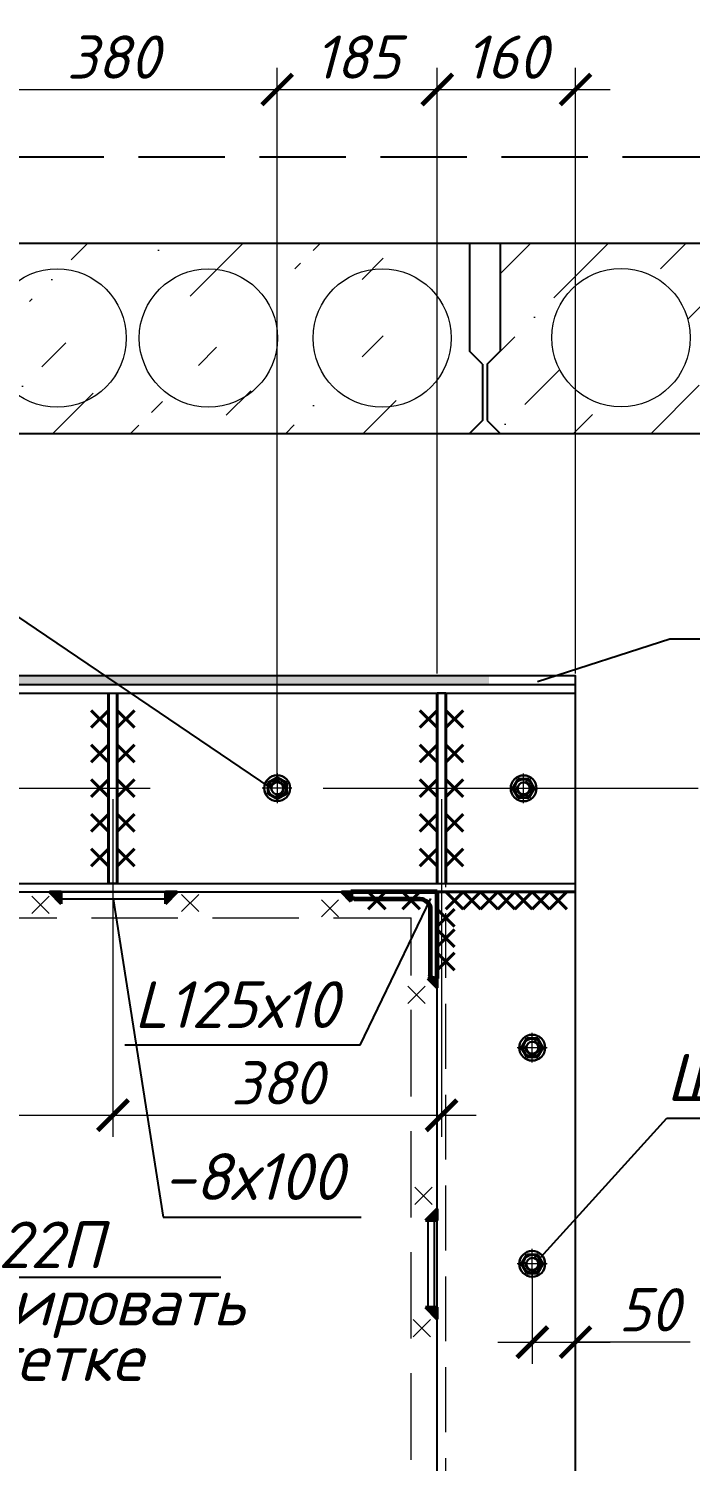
# Model space of a CAD drawing. Header units: millimetres. Extents: x 749182 to 2267578, y 70462 to 311449.
# Drawn here: x 2072821 to 2073586, y 106040 to 107696 of the extents above; entities that cross this region are included whole.
import ezdxf
from ezdxf.enums import TextEntityAlignment as Align

# ---------------------------------------------------------------- set-up
doc = ezdxf.new("R2010")
doc.units = ezdxf.units.MM
for name, pattern in [('015-60-22-12-0682-ПЗУ-20_П_изм1$0$K5LT_AXLED_REINFORCED', [13, 8, -2, 1, -2]), ('ГОСТ 2.303 4', [7, 5, -2, 0]), ('осеваяX2', [4, 2.5, -0.5, 0.5, -0.5])]:
    doc.linetypes.add(name, pattern=pattern)
doc.layers.get('Defpoints').update_dxf_attribs({"color": 255})
for name, color, linetype, lineweight in [('1Стены', 252, 'Continuous', 25), ('монолит', 176, 'Continuous', 50), ('Оси', 165, 'осеваяX2', 13), ('Размер', 7, 'Continuous', 13), ('Размеры КР', 164, 'Continuous', 9), ('сварка', 156, 'Continuous', 9), ('Стены', 184, 'Continuous', 40), ('штрих', 8, 'Continuous', 5)]:
    doc.layers.add(name, color=color, linetype=linetype, lineweight=lineweight)
for name, color, linetype in [('VPORTS', 7, 'Continuous'), ('металл', 124, 'Continuous'), ('Текст', 7, 'Continuous'), ('Штриховка', 252, 'Continuous')]:
    doc.layers.add(name, color=color, linetype=linetype)
doc.styles.add('GOST 2.304_new', font='isocpeur.ttf', dxfattribs={"width": 0.9, "oblique": 15})
doc.styles.add('М2', font='isocpeui.ttf')
doc.dimstyles.new('SPDS', dxfattribs={"dimscale": 25, "dimtxt": 2.5, "dimasz": 1.77, "dimexe": 1.25, "dimexo": 0.625, "dimtad": 1, "dimdec": 0, "dimrnd": 0.001, "dimtxsty": 'GOST 2.304_new', "dimblk": 'ARCHTICK', "dimcen": 2.5, "dimdle": 2, "dimclrt": 256, "dimazin": 2, "dimtfac": 0.75, "dimtdec": 0, "dimtmove": 1, "dimatfit": 3, "dimfxl": 0, "dimtolj": 1, "dimlwd": 9, "dimlwe": 9, "dimarcsym": 0})
doc.dimstyles.new('SPDS 1_20', dxfattribs={"dimscale": 20, "dimtxt": 2.5, "dimasz": 1.77, "dimexe": 1.25, "dimexo": 0.625, "dimtad": 1, "dimdec": 0, "dimrnd": 0.001, "dimtxsty": 'М2', "dimblk": 'ARCHTICK', "dimcen": 2.5, "dimdle": 2, "dimclrt": 256, "dimadec": 0, "dimazin": 2, "dimtfac": 0.75, "dimtdec": 0, "dimtmove": 1, "dimatfit": 3, "dimfxl": 0, "dimtolj": 1, "dimlwd": 9, "dimlwe": 9, "dimarcsym": 0})

# ---------------------------------------------------------------- blocks, each defined once
blk = doc.blocks.new('м16')
at = {"layer": 'металл', "lineweight": 30, "ltscale": 20}
for p, q in [((-11, 6.4), (0, 12.7)), ((-11, -6.4), (-11, 6.4)), ((0, 12.7), (11, 6.4)), ((11, 6.4), (11, -6.4)), ((0, -12.7), (-11, -6.4)), ((11, -6.4), (0, -12.7))]:
    blk.add_line(p, q, dxfattribs=at)
blk.add_circle((0, 0), 15, dxfattribs=at)
for radius, start, end in [(10.4, 0, 180), (10.4, 180, 0), (6.92, 0, 180), (6.92, 180, 0)]:
    blk.add_arc((0, 0), radius, start, end, dxfattribs=at)
at = {"layer": 'металл', "linetype": 'Continuous', "lineweight": 25, "ltscale": 20}
blk.add_arc((0, 0), 8, 255, 165, dxfattribs=at)
at = {"layer": 'Оси', "ltscale": 20}
for p, q in [((0, 17.3), (0, -17.3)), ((17, 0), (-17.3, 0))]:
    blk.add_line(p, q, dxfattribs=at)
blk = doc.blocks.new('свар')
at = {"layer": 'сварка', "color": 0, "linetype": 'Continuous', "ltscale": 10}
for p, q in [((10, 10), (-10, -10)), ((-10, 10), (10, -10))]:
    blk.add_line(p, q, dxfattribs=at)
blk = doc.blocks.new('_ArchTick')
at = {"color": 0, "linetype": 'ByBlock', "const_width": 0.15}
blk.add_lwpolyline([(-0.5, -0.5), (0.5, 0.5)], dxfattribs=at)
blk = doc.blocks.new('*D1946')
at = {"layer": 'Defpoints', "color": 0, "lineweight": 20, "ltscale": 20, "transparency": 16777216}
for p in [(2073403.4, 106268.3), (2073453.4, 106268.3), (2073453.4, 106177.8)]:
    blk.add_point(p, dxfattribs=at)
at = {"layer": 'Размер', "color": 0, "lineweight": 9, "ltscale": 20, "transparency": 16777216}
for p, q in [((2073403.4, 106255.8), (2073403.4, 106152.8)), ((2073453.4, 106255.8), (2073453.4, 106152.8)), ((2073363.4, 106177.8), (2073493.4, 106177.8)), ((2073586.2, 106177.8), (2073453.4, 106177.8))]:
    blk.add_line(p, q, dxfattribs=at)
at = {"layer": 'Размер', "color": 0, "lineweight": 9, "ltscale": 20, "transparency": 16777216, "xscale": 35.4, "yscale": 35.4, "zscale": 35.4, "rotation": 180}
blk.add_blockref('_ArchTick', (2073403.4, 106177.8), dxfattribs=at)
at = {"layer": 'Размер', "color": 0, "lineweight": 9, "ltscale": 20, "transparency": 16777216, "xscale": 35.4, "yscale": 35.4, "zscale": 35.4}
blk.add_blockref('_ArchTick', (2073453.4, 106177.8), dxfattribs=at)
at = {"layer": 'Размер', "ltscale": 20, "transparency": 16777216, "insert": (2073538.7, 106215.3), "char_height": 50, "attachment_point": 5, "style": 'М2'}
blk.add_mtext('\\A1;50', dxfattribs=at)
blk = doc.blocks.new('*D1941')
at = {"layer": 'Defpoints', "color": 0, "lineweight": 20, "transparency": 16777216}
for p in [(2073453.4, 107626.1), (2073293.4, 106938.3), (2073453.4, 106938.3)]:
    blk.add_point(p, dxfattribs=at)
at = {"layer": 'Размеры КР', "color": 0, "lineweight": 9, "transparency": 16777216}
for p, q in [((2073293.4, 106950.8), (2073293.4, 107651.1)), ((2073453.4, 106950.8), (2073453.4, 107651.1)), ((2073253.4, 107626.1), (2073493.4, 107626.1))]:
    blk.add_line(p, q, dxfattribs=at)
at = {"layer": 'Размеры КР', "color": 0, "lineweight": 9, "transparency": 16777216, "xscale": 35.4, "yscale": 35.4, "zscale": 35.4, "rotation": 180}
blk.add_blockref('_ArchTick', (2073293.4, 107626.1), dxfattribs=at)
at = {"layer": 'Размеры КР', "color": 0, "lineweight": 9, "transparency": 16777216, "xscale": 35.4, "yscale": 35.4, "zscale": 35.4}
blk.add_blockref('_ArchTick', (2073453.4, 107626.1), dxfattribs=at)
at = {"layer": 'Размеры КР', "lineweight": 20, "transparency": 16777216, "insert": (2073373.4, 107663.6), "char_height": 50, "attachment_point": 5, "style": 'М2'}
blk.add_mtext('\\A1;160', dxfattribs=at)
blk = doc.blocks.new('*D1960')
at = {"layer": 'Defpoints', "color": 0, "lineweight": 20, "transparency": 16777216}
for p in [(2073293.4, 107626.1), (2073293.4, 107307.6), (2073108.2, 106818.3)]:
    blk.add_point(p, dxfattribs=at)
at = {"layer": 'Размеры КР', "color": 0, "lineweight": 9, "transparency": 16777216}
for p, q in [((2073108.2, 106830.8), (2073108.2, 107651.1)), ((2073293.4, 107320.1), (2073293.4, 107651.1)), ((2073068.2, 107626.1), (2073333.4, 107626.1))]:
    blk.add_line(p, q, dxfattribs=at)
at = {"layer": 'Размеры КР', "color": 0, "lineweight": 9, "transparency": 16777216, "xscale": 35.4, "yscale": 35.4, "zscale": 35.4, "rotation": 180}
blk.add_blockref('_ArchTick', (2073108.2, 107626.1), dxfattribs=at)
at = {"layer": 'Размеры КР', "color": 0, "lineweight": 9, "transparency": 16777216, "xscale": 35.4, "yscale": 35.4, "zscale": 35.4}
blk.add_blockref('_ArchTick', (2073293.4, 107626.1), dxfattribs=at)
at = {"layer": 'Размеры КР', "lineweight": 20, "transparency": 16777216, "insert": (2073200.8, 107663.6), "char_height": 50, "attachment_point": 5, "style": 'М2'}
blk.add_mtext('\\A1;185', dxfattribs=at)
blk = doc.blocks.new('*D1963')
at = {"layer": 'Defpoints', "color": 0, "lineweight": 20, "transparency": 16777216}
for p in [(2072918.1, 106818.3), (2073298.4, 106818.3), (2073298.4, 106440.1)]:
    blk.add_point(p, dxfattribs=at)
at = {"layer": 'Размеры КР', "color": 0, "lineweight": 9, "transparency": 16777216}
for p, q in [((2072918.1, 106805.8), (2072918.1, 106415.1)), ((2073298.4, 106805.8), (2073298.4, 106415.1)), ((2072878.1, 106440.1), (2073338.4, 106440.1))]:
    blk.add_line(p, q, dxfattribs=at)
at = {"layer": 'Размеры КР', "color": 0, "lineweight": 9, "transparency": 16777216, "xscale": 35.4, "yscale": 35.4, "zscale": 35.4, "rotation": 180}
blk.add_blockref('_ArchTick', (2072918.1, 106440.1), dxfattribs=at)
at = {"layer": 'Размеры КР', "color": 0, "lineweight": 9, "transparency": 16777216, "xscale": 35.4, "yscale": 35.4, "zscale": 35.4}
blk.add_blockref('_ArchTick', (2073298.4, 106440.1), dxfattribs=at)
at = {"layer": 'Размеры КР', "lineweight": 20, "transparency": 16777216, "insert": (2073108.2, 106477.6), "char_height": 50, "attachment_point": 5, "style": 'М2'}
blk.add_mtext('\\A1;380', dxfattribs=at)
blk = doc.blocks.new('*D1964')
at = {"layer": 'Defpoints', "color": 0, "lineweight": 20, "transparency": 16777216}
for p in [(2072538.4, 106818.3), (2072918.1, 106818.3), (2072918.1, 106440.4)]:
    blk.add_point(p, dxfattribs=at)
at = {"layer": 'Размеры КР', "color": 0, "lineweight": 9, "transparency": 16777216}
for p, q in [((2072538.4, 106805.8), (2072538.4, 106415.4)), ((2072918.1, 106805.8), (2072918.1, 106415.4)), ((2072498.4, 106440.4), (2072958.1, 106440.4))]:
    blk.add_line(p, q, dxfattribs=at)
at = {"layer": 'Размеры КР', "color": 0, "lineweight": 9, "transparency": 16777216, "xscale": 35.4, "yscale": 35.4, "zscale": 35.4, "rotation": 180}
blk.add_blockref('_ArchTick', (2072538.4, 106440.4), dxfattribs=at)
at = {"layer": 'Размеры КР', "color": 0, "lineweight": 9, "transparency": 16777216, "xscale": 35.4, "yscale": 35.4, "zscale": 35.4}
blk.add_blockref('_ArchTick', (2072918.1, 106440.4), dxfattribs=at)
at = {"layer": 'Размеры КР', "lineweight": 20, "transparency": 16777216, "insert": (2072728.2, 106477.9), "char_height": 50, "attachment_point": 5, "style": 'М2'}
blk.add_mtext('\\A1;380', dxfattribs=at)
blk = doc.blocks.new('*D1967')
at = {"layer": 'Defpoints', "color": 0, "lineweight": 20, "transparency": 16777216}
for p in [(2073108.2, 107626.1), (2073108.2, 106835.6), (2072728.4, 106818.3)]:
    blk.add_point(p, dxfattribs=at)
at = {"layer": 'Размеры КР', "color": 0, "lineweight": 9, "transparency": 16777216}
for p, q in [((2072728.4, 106830.8), (2072728.4, 107651.1)), ((2073108.2, 106848.1), (2073108.2, 107651.1)), ((2072688.4, 107626.1), (2073148.2, 107626.1))]:
    blk.add_line(p, q, dxfattribs=at)
at = {"layer": 'Размеры КР', "color": 0, "lineweight": 9, "transparency": 16777216, "xscale": 35.4, "yscale": 35.4, "zscale": 35.4, "rotation": 180}
blk.add_blockref('_ArchTick', (2072728.4, 107626.1), dxfattribs=at)
at = {"layer": 'Размеры КР', "color": 0, "lineweight": 9, "transparency": 16777216, "xscale": 35.4, "yscale": 35.4, "zscale": 35.4}
blk.add_blockref('_ArchTick', (2073108.2, 107626.1), dxfattribs=at)
at = {"layer": 'Размеры КР', "lineweight": 20, "transparency": 16777216, "insert": (2072918.3, 107663.6), "char_height": 50, "attachment_point": 5, "style": 'М2'}
blk.add_mtext('\\A1;380', dxfattribs=at)

msp = doc.modelspace()

# ---------------------------------------------------------------- hatches: boundary and pattern name
at = {"layer": 'Стены', "linetype": 'Continuous', "ltscale": 5}
for points in [[(2072858.2555, 106698.298), (2072844.6121, 106698.298), (2072858.2555, 106684.6546)], [(2072978.9425, 106698.298), (2072992.586, 106698.298), (2072978.9425, 106684.6546)], [(2073293.3582, 106318.386), (2073293.3582, 106332.0294), (2073279.7148, 106318.386)], [(2073293.3582, 106218.1904), (2073293.3582, 106204.5469), (2073279.7148, 106218.1904)]]:
    msp.add_hatch(color=256, dxfattribs=at).paths.add_polyline_path(points, flags=0)
at = {"layer": 'Стены', "linetype": 'Continuous', "ltscale": 4}
for points in [[(2073193.3582, 106698.298), (2073182.4435, 106698.298), (2073193.3582, 106687.3833)], [(2073293.3582, 106598.298), (2073282.4435, 106598.298), (2073293.3582, 106587.3833)]]:
    msp.add_hatch(color=256, dxfattribs=at).paths.add_polyline_path(points, flags=0)
at = {"layer": 'штрих', "ltscale": 100}
h = msp.add_hatch(dxfattribs=at)
h.set_pattern_fill('ANSI36', color=256, scale=20)
h.set_pattern_definition([(45, (-40512997.915, -1316087.535), (33.67596045, 123.47852166), [158.75, -31.75, 0, -31.75])])
h.paths.add_polyline_path([(2072575.8762, 107417.7829), (2072575.8762, 107448.4386), (2072392.6803, 107448.4386), (2072392.6803, 107415.3521, -0.331054119), (2072449.6505, 107338.7386, -0.331054119), (2072392.6803, 107262.1251), (2072392.6803, 107228.4386), (2072575.8762, 107228.4386), (2072575.8762, 107259.6943, -0.460293486), (2072483.5473, 107338.7386, -0.460293486)])
h.paths.add_polyline_path([(2072060.8738, 107448.4386), (2072060.8738, 107323.4386), (2072045.8738, 107308.4386), (2072045.8738, 107243.4386), (2072060.8738, 107228.4386), (2072377.9803, 107228.4386), (2072377.9803, 107259.1734, -0.44510651), (2072289.6505, 107338.7386, -0.44510651), (2072377.9803, 107418.3037), (2072377.9803, 107448.4386)])
h.paths.add_polyline_path([(2072259.6518, 107339.2022, -1), (2072099.6518, 107339.2022, -1)], flags=16)
h.paths.add_polyline_path([(2072590.5762, 107448.4386), (2072590.5762, 107414.0343, -0.102074753), (2072618.1681, 107397.19, -0.844047219), (2072703.2296, 107400.9328, -0.195504104), (2072760.9006, 107418.3999), (2072760.9006, 107448.4386)])
h.paths.add_polyline_path([(2072703.2296, 107400.9328, 0.844047219), (2072618.1681, 107397.19, -0.207728726), (2072643.5473, 107338.7386, -0.207728726), (2072618.1681, 107280.2871, 0.844047219), (2072703.2296, 107276.5443, -0.226394881), (2072673.5473, 107338.7386, -0.226394881)])
h.paths.add_polyline_path([(2072760.9006, 107228.4386), (2072760.9006, 107259.0772, -0.195504104), (2072703.2296, 107276.5443, -0.844047219), (2072618.1681, 107280.2871, -0.102074753), (2072590.5762, 107263.4429), (2072590.5762, 107228.4386)])
h.paths.add_polyline_path([(2072833.5473, 107338.7386, -0.334587013), (2072775.6006, 107261.8383), (2072775.6006, 107228.4386), (2072948.0588, 107228.4386), (2072948.0588, 107258.8659, -0.43083795), (2072863.5473, 107338.7386, -0.43083795), (2072948.0588, 107418.6113), (2072948.0588, 107448.4386), (2072775.6006, 107448.4386), (2072775.6006, 107415.6389, -0.334587013)])
h.paths.add_polyline_path([(2072962.7588, 107448.4386), (2072962.7588, 107416.3976, -0.344840005), (2073023.5473, 107338.7386, -0.344840005), (2072962.7588, 107261.0796), (2072962.7588, 107228.4386), (2073135.2171, 107228.4386), (2073135.2171, 107258.9325, -0.434760374), (2073049.6505, 107338.7386, -0.434760374), (2073135.2171, 107418.5447), (2073135.2171, 107448.4386)])
h.paths.add_polyline_path([(2073209.6505, 107338.7386, -0.341037633), (2073149.9171, 107261.3482), (2073149.9171, 107228.4386), (2073230.8738, 107228.4386), (2073245.8738, 107243.4386), (2073245.8738, 107308.4386), (2073230.8738, 107323.4386), (2073230.8738, 107448.4386), (2073149.9171, 107448.4386), (2073149.9171, 107416.1289, -0.341037633)])
h.paths.add_polyline_path([(2072190.8844, 107275.4768), (2072271.7484, 107275.4768), (2072293.209, 107355.569), (2072212.3451, 107355.569)], flags=24)
h.paths.add_polyline_path([(2071975.3618, 107341.9521), (2072091.4868, 107341.9521), (2072112.3925, 107419.9733), (2071996.2675, 107419.9733)], flags=9)
h.paths.add_polyline_path([(2072872.6589, 107209.0306), (2072872.6589, 107279.7696), (2072796.4397, 107300.1925), (2072796.4397, 107229.4535)], flags=9)
at = {"layer": 'штрих', "lineweight": 20}
h = msp.add_hatch(dxfattribs=at)
h.set_pattern_fill('ANSI36', color=256, scale=20)
h.set_pattern_definition([(45, (650.35, -98577.047), (33.6759605, 123.4785217), [158.75, -31.75, 0, -31.75])])
h.paths.add_polyline_path([(2073990.2224, 107448.4386), (2073366.1555, 107448.4386), (2073366.1555, 107323.4386), (2073351.1555, 107308.4386), (2073351.1555, 107243.4386), (2073366.1555, 107228.4386), (2074055.2928, 107228.4386), (2074055.2551, 107258.7392, -1.002795937), (2074055.056, 107418.7385), (2074055.019, 107448.4386), (2073990.2224, 107448.4386), (2073934.2684, 107378.6445, -0.131307255), (2073944.9322, 107338.7386, -1), (2073784.9322, 107338.7386, -0.767866325), (2073934.2684, 107378.6445)])
h.paths.add_polyline_path([(2073754.9322, 107338.7386, -1), (2073594.9322, 107338.7386, -1)], flags=16)
h.paths.add_polyline_path([(2073586.0488, 107339.2022, -1), (2073426.0488, 107339.2022, -1)], flags=16)
at = {"layer": 'Штриховка', "ltscale": 20}
h = msp.add_hatch(dxfattribs=at)
h.set_pattern_fill('AR-SAND', color=256, scale=0.3)
h.set_pattern_definition([(37.5, (-40076615.999, -1087063.142), (-0.4800093888, 14.68239712), [0, -11.5824, 0, -12.954, 0, -12.3825]), (7.5, (-40076616, -1087063.142), (13.485698494, 21.504753017), [0, -6.2484, 0, -10.4394, 0, -4.0005]), (327.5, (-40076625.372, -1087063.142), (23.7297711072, 0.0431155404), [0, -3.81, 0, -13.716, 0, -17.907]), (317.5, (-40076625.372, -1087063.142), (22.906693574, 6.687879698), [0, -1.905, 0, -8.9916, 0, -10.287])])
h.paths.add_polyline_path([(2073353.3582, 106948.7217), (2072003.3484, 106948.7217), (2072003.3484, 106938.7217), (2072003.3484, 106938.298), (2073353.3582, 106938.7217)])

# ---------------------------------------------------------------- linework, layer by layer
at = {"layer": '1Стены', "color": 6, "linetype": 'ГОСТ 2.303 4', "ltscale": 20}
msp.add_line((2071547.6028, 107548.4386), (2074063.4117, 107548.4386), dxfattribs=at)
at = {"layer": '1Стены', "linetype": 'ГОСТ 2.303 4', "lineweight": 13, "ltscale": 15}
msp.add_line((2073303.3582, 104603.8668), (2073303.3582, 106733.8766), dxfattribs=at)
at = {"layer": '1Стены', "linetype": 'ГОСТ 2.303 4', "lineweight": 13, "ltscale": 20}
for p in [(2072193.3484, 106668.298), (2073263.3582, 104641.8668)]:
    msp.add_line(p, (2073263.3582, 106668.298), dxfattribs=at)
at = {"layer": 'VPORTS', "ltscale": 100}
msp.add_line((2073204.2512, 106521.0824), (2072932.0597, 106521.0824), dxfattribs=at)
msp.add_lwpolyline([(2072003.3484, 106938.298), (2073453.3582, 106938.298), (2073453.3582, 106948.306), (2072003.3484, 106948.306)], close=True, dxfattribs=at)
at = {"layer": 'металл', "color": 0, "ltscale": 20}
for p, q in [((2072003.3484, 106938.298), (2073453.3582, 106938.298)), ((2072003.3484, 106928.298), (2073453.3582, 106928.298)), ((2073453.3582, 104451.8668), (2073453.3582, 106938.298)), ((2072003.3484, 106708.298), (2073453.3582, 106708.298)), ((2072003.3484, 106698.298), (2073453.3582, 106698.298)), ((2073293.3582, 106698.298), (2073453.3582, 106698.298)), ((2073293.3582, 104613.8668), (2073293.3582, 106683.8766))]:
    msp.add_line(p, q, dxfattribs=at)
at = {"layer": 'металл', "ltscale": 20}
for points in [[(2072913.0967, 106928.298), (2072923.092, 106928.298), (2072923.092, 106708.298), (2072913.0967, 106708.298)], [(2073303.3533, 106928.298), (2073293.358, 106928.298), (2073293.358, 106708.298), (2073303.3533, 106708.298)], [(2072858.3533, 106698.298), (2072858.3533, 106690.298), (2072978.3533, 106690.298), (2072978.3533, 106698.298)], [(2073290.3492, 106318.2882), (2073282.3492, 106318.2882), (2073282.3492, 106218.2882), (2073290.3492, 106218.2882)]]:
    msp.add_lwpolyline(points, close=True, dxfattribs=at)
at = {"layer": 'монолит', "lineweight": 25, "ltscale": 100}
for p, q in [((2071551.9758, 107448.4386), (2074053.5615, 107448.4386)), ((2071551.9758, 107448.4386), (2074055.6603, 107448.4386)), ((2071551.6633, 107228.4386), (2074053.874, 107228.4386)), ((2071551.6633, 107228.4386), (2074055.2928, 107228.4386))]:
    msp.add_line(p, q, dxfattribs=at)
at = {"layer": 'Оси', "linetype": '015-60-22-12-0682-ПЗУ-20_П_изм1$0$K5LT_AXLED_REINFORCED', "ltscale": 100}
msp.add_line((2071861.2867, 106818.298), (2073595.4199, 106818.298), dxfattribs=at)
at = {"layer": 'Размеры КР', "lineweight": 20}
msp.add_line((2072538.3519, 106818.2979), (2072918.0738, 106818.296), dxfattribs=at)
at = {"layer": 'Стены', "color": 0, "linetype": 'Continuous', "ltscale": 10}
for p, q in [((2072913.1014, 106928.298), (2072913.1014, 106708.298)), ((2072923.0967, 106928.298), (2072923.0967, 106708.298)), ((2073293.3533, 106928.298), (2073293.3533, 106708.298)), ((2073303.3486, 106928.298), (2073303.3486, 106708.298)), ((2072913.1014, 106908.298), (2072893.1014, 106888.298)), ((2072913.1014, 106888.298), (2072893.1014, 106908.298)), ((2072923.0967, 106908.298), (2072943.0967, 106888.298)), ((2072923.0967, 106888.298), (2072943.0967, 106908.298)), ((2073293.3533, 106908.298), (2073273.3533, 106888.298)), ((2073293.3533, 106888.298), (2073273.3533, 106908.298)), ((2073303.3486, 106908.298), (2073323.3486, 106888.298)), ((2073303.3486, 106888.298), (2073323.3486, 106908.298)), ((2072913.1014, 106868.298), (2072893.1014, 106848.298)), ((2072913.1014, 106848.298), (2072893.1014, 106868.298)), ((2072923.0967, 106868.298), (2072943.0967, 106848.298)), ((2072923.0967, 106848.298), (2072943.0967, 106868.298)), ((2073293.3533, 106868.298), (2073273.3533, 106848.298)), ((2073293.3533, 106848.298), (2073273.3533, 106868.298)), ((2073303.3486, 106868.298), (2073323.3486, 106848.298)), ((2073303.3486, 106848.298), (2073323.3486, 106868.298)), ((2072913.1014, 106828.298), (2072893.1014, 106808.298)), ((2072913.1014, 106808.298), (2072893.1014, 106828.298)), ((2072923.0967, 106828.298), (2072943.0967, 106808.298)), ((2072923.0967, 106808.298), (2072943.0967, 106828.298)), ((2073293.3533, 106828.298), (2073273.3533, 106808.298)), ((2073293.3533, 106808.298), (2073273.3533, 106828.298)), ((2073303.3486, 106828.298), (2073323.3486, 106808.298)), ((2073303.3486, 106808.298), (2073323.3486, 106828.298)), ((2072913.1014, 106788.298), (2072893.1014, 106768.298)), ((2072913.1014, 106768.298), (2072893.1014, 106788.298)), ((2072923.0967, 106788.298), (2072943.0967, 106768.298)), ((2072923.0967, 106768.298), (2072943.0967, 106788.298)), ((2073293.3533, 106788.298), (2073273.3533, 106768.298)), ((2073293.3533, 106768.298), (2073273.3533, 106788.298)), ((2073303.3486, 106788.298), (2073323.3486, 106768.298)), ((2073303.3486, 106768.298), (2073323.3486, 106788.298)), ((2072913.1014, 106748.298), (2072893.1014, 106728.298)), ((2072913.1014, 106728.298), (2072893.1014, 106748.298)), ((2072923.0967, 106748.298), (2072943.0967, 106728.298)), ((2072923.0967, 106728.298), (2072943.0967, 106748.298)), ((2073293.3533, 106748.298), (2073273.3533, 106728.298)), ((2073293.3533, 106728.298), (2073273.3533, 106748.298)), ((2073303.3486, 106748.298), (2073323.3486, 106728.298)), ((2073303.3486, 106728.298), (2073323.3486, 106748.298)), ((2073293.3582, 106698.298), (2073193.3582, 106698.298)), ((2073233.3582, 106698.298), (2073213.3582, 106678.298)), ((2073213.3582, 106698.298), (2073233.3582, 106678.298)), ((2073273.3582, 106698.298), (2073253.3582, 106678.298)), ((2073253.3582, 106698.298), (2073273.3582, 106678.298)), ((2073293.3582, 106698.298), (2073293.3582, 106598.298)), ((2073293.3582, 106698.298), (2073453.3582, 106698.298)), ((2073453.3582, 106698.298), (2073293.3582, 106698.298)), ((2073303.3582, 106698.298), (2073323.3582, 106678.298)), ((2073323.3582, 106698.298), (2073303.3582, 106678.298)), ((2073323.3582, 106698.298), (2073303.3582, 106678.298)), ((2073303.3582, 106698.298), (2073323.3582, 106678.298)), ((2073323.3582, 106698.298), (2073343.3582, 106678.298)), ((2073343.3582, 106698.298), (2073323.3582, 106678.298)), ((2073343.3582, 106698.298), (2073323.3582, 106678.298)), ((2073323.3582, 106698.298), (2073343.3582, 106678.298)), ((2073343.3582, 106698.298), (2073363.3582, 106678.298)), ((2073363.3582, 106698.298), (2073343.3582, 106678.298)), ((2073363.3582, 106698.298), (2073343.3582, 106678.298)), ((2073343.3582, 106698.298), (2073363.3582, 106678.298)), ((2073363.3582, 106698.298), (2073383.3582, 106678.298)), ((2073383.3582, 106698.298), (2073363.3582, 106678.298)), ((2073383.3582, 106698.298), (2073363.3582, 106678.298)), ((2073363.3582, 106698.298), (2073383.3582, 106678.298)), ((2073383.3582, 106698.298), (2073403.3582, 106678.298)), ((2073403.3582, 106698.298), (2073383.3582, 106678.298)), ((2073403.3582, 106698.298), (2073383.3582, 106678.298)), ((2073383.3582, 106698.298), (2073403.3582, 106678.298)), ((2073423.3582, 106698.298), (2073403.3582, 106678.298)), ((2073403.3582, 106698.298), (2073423.3582, 106678.298)), ((2073403.3582, 106698.298), (2073423.3582, 106678.298)), ((2073423.3582, 106698.298), (2073403.3582, 106678.298)), ((2073423.3582, 106698.298), (2073443.3582, 106678.298)), ((2073443.3582, 106698.298), (2073423.3582, 106678.298)), ((2073443.3582, 106698.298), (2073423.3582, 106678.298)), ((2073423.3582, 106698.298), (2073443.3582, 106678.298)), ((2073293.3582, 106678.298), (2073313.3582, 106658.298)), ((2073293.3582, 106658.298), (2073313.3582, 106678.298)), ((2073293.3582, 106655.0674), (2073313.3582, 106635.0674)), ((2073293.3582, 106635.0674), (2073313.3582, 106655.0674)), ((2073293.3582, 106627.8667), (2073313.3582, 106607.8667)), ((2073293.3582, 106607.8667), (2073313.3582, 106627.8667))]:
    msp.add_line(p, q, dxfattribs=at)
at = {"layer": 'Стены', "color": 0, "linetype": 'Continuous', "ltscale": 5}
for p, q in [((2072858.2555, 106698.298), (2072844.6121, 106698.298)), ((2072844.6121, 106698.298), (2072858.2555, 106684.6546)), ((2072858.2555, 106684.6546), (2072858.2555, 106698.298)), ((2072978.9425, 106698.298), (2072992.586, 106698.298)), ((2072992.586, 106698.298), (2072978.9425, 106684.6546)), ((2072978.9425, 106684.6546), (2072978.9425, 106698.298)), ((2073293.3582, 106332.0294), (2073279.7148, 106318.386)), ((2073293.3582, 106318.386), (2073293.3582, 106332.0294)), ((2073279.7148, 106318.386), (2073293.3582, 106318.386)), ((2073293.3582, 106204.5469), (2073279.7148, 106218.1904)), ((2073279.7148, 106218.1904), (2073293.3582, 106218.1904)), ((2073293.3582, 106218.1904), (2073293.3582, 106204.5469))]:
    msp.add_line(p, q, dxfattribs=at)
at = {"layer": 'Стены', "color": 0, "linetype": 'Continuous', "ltscale": 4}
for p, q in [((2073193.3582, 106698.298), (2073182.4435, 106698.298)), ((2073182.4435, 106698.298), (2073193.3582, 106687.3833)), ((2073193.3582, 106687.3833), (2073193.3582, 106698.298)), ((2073293.3582, 106598.298), (2073282.4435, 106598.298)), ((2073282.4435, 106598.298), (2073293.3582, 106587.3833)), ((2073293.3582, 106587.3833), (2073293.3582, 106598.298))]:
    msp.add_line(p, q, dxfattribs=at)
at = {"layer": 'Текст', "ltscale": 10}
for p, q in [((2073330.8738, 107448.4386), (2073330.8738, 107323.4386)), ((2073366.1555, 107448.4386), (2073366.1555, 107323.4386)), ((2073345.8738, 107308.4386), (2073330.8738, 107323.4386)), ((2073351.1555, 107308.4386), (2073366.1555, 107323.4386)), ((2073345.8738, 107308.4386), (2073345.8738, 107243.4386)), ((2073351.1555, 107308.4386), (2073351.1555, 107243.4386)), ((2073345.8738, 107243.4386), (2073330.8738, 107228.4386)), ((2073351.1555, 107243.4386), (2073366.1555, 107228.4386))]:
    msp.add_line(p, q, dxfattribs=at)
at = {"layer": 'Текст', "ltscale": 20}
for p, q in [((2073101.3056, 106818.298), (2072685.3894, 107099.5659)), ((2073409.3258, 106941.6632), (2073562.6161, 106991.1079)), ((2073562.6161, 106991.1079), (2073989.5461, 106991.1079)), ((2072918.3533, 106690.298), (2072976.1209, 106322.2102)), ((2073204.2512, 106521.0824), (2073285.8216, 106690.6362)), ((2073409.2137, 106271.9723), (2073558.9998, 106436.7901)), ((2073558.9998, 106436.7901), (2074018.7348, 106436.7901)), ((2072976.1209, 106322.2102), (2073205.242, 106322.2102)), ((2072610.068, 106253.0041), (2073043.0774, 106253.0041))]:
    msp.add_line(p, q, dxfattribs=at)
at = {"layer": 'Текст', "linetype": 'Continuous', "lineweight": 60, "ltscale": 10, "extrusion": (0, 0, -1)}
for p, q in [((2073193.3582, 106698.298), (2073193.3582, 106694.298)), ((2073293.3582, 106698.298), (2073193.3582, 106698.298)), ((2073293.3582, 106598.298), (2073293.3582, 106698.298)), ((2073197.3582, 106690.298), (2073273.3582, 106690.298)), ((2073285.3582, 106678.298), (2073285.3582, 106602.298)), ((2073289.3582, 106598.298), (2073293.3582, 106598.298))]:
    msp.add_line(p, q, dxfattribs=at)
for centre, radius, start, end in [((-2073197.3582, 106694.298), 4, 270, 0), ((-2073273.3582, 106678.298), 12, 90, 180), ((-2073289.3582, 106602.298), 4, 270, 0)]:
    msp.add_arc(centre, radius, start, end, dxfattribs=at)
at = {"layer": 'штрих', "ltscale": 100}
for centre in [(2072853.5473, 107338.7386), (2073028.5473, 107338.7386), (2073229.6505, 107338.7386), (2073506.0488, 107339.2022)]:
    msp.add_circle(centre, 80, dxfattribs=at)

# ---------------------------------------------------------------- block references
at = {"layer": 'Размер'}
msp.add_blockref('м16', (2073108.2236, 106818.2979), dxfattribs=at)
at = {"layer": 'Размер', "rotation": 270.0000000001111}
for p in [(2073393.3558, 106818.1255), (2073403.3582, 106518.298), (2073403.3582, 106268.2882)]:
    msp.add_blockref('м16', p, dxfattribs=at)
at = {"layer": 'Размер', "color": 0, "xscale": -1}
for p in [(2072834.2096, 106683.5481), (2073007.5751, 106685.5517), (2073169.3124, 106679.3996), (2073269.3124, 106579.3996)]:
    msp.add_blockref('свар', p, dxfattribs=at)
at = {"layer": 'Размер', "color": 0, "rotation": 270.0000000023722}
for p in [(2073277.6029, 106347.0186), (2073275.5992, 106194.1445)]:
    msp.add_blockref('свар', p, dxfattribs=at)

# ---------------------------------------------------------------- texts
at = {"layer": 'Текст', "ltscale": 20, "style": 'М2'}
for s, p in [('L125х10', (2073060.8362, 106541.0824)), ('Шпилька М16', (2073788.8673, 106456.7901)), ('-8х100', (2073080.5936, 106342.2102))]:
    msp.add_text(s, height=54, dxfattribs=at).set_placement(p, align=Align.CENTER)
at = {"layer": 'Текст', "ltscale": 10, "style": 'М2'}
for s, p in [('22П', (2072845.9435, 106263.3736)), ('обетонировать ', (2072842.4538, 106197.1682)), ('по сетке', (2072810.6932, 106132.9469))]:
    msp.add_text(s, height=54, dxfattribs=at).set_placement(p, align=Align.CENTER)

# ---------------------------------------------------------------- dimensions: what is measured, and where the dimension line sits
at = {"layer": 'Размер', "ltscale": 20}
dim = msp.add_linear_dim(base=(2073453.3582, 106177.8002), p1=(2073403.3582, 106268.2882), p2=(2073453.3582, 106268.2882), dimstyle='SPDS', override={"dimscale": 20, "dimtxsty": 'М2', "dimfxl": 1.25, "dimtfill": 0, "dimarcsym": 1}, dxfattribs=at)
dim.commit()
dim.dimension.update_dxf_attribs({"geometry": '*D1946', "text_midpoint": (2073538.6716, 106177.8002), "dimtype": 160})
at = {"layer": 'Размеры КР', "lineweight": 20}
for base, p1, p2, picture, middle in [((2073108.2236, 107626.1499), (2072728.3533, 106818.298), (2073108.2236, 106835.5836), '*D1967', (2072918.2884, 107663.6499)), ((2073293.3582, 107626.1499), (2073108.2236, 106818.298), (2073293.3582, 107307.6302), '*D1960', (2073200.7909, 107663.6499)), ((2073453.3582, 107626.1499), (2073293.3582, 106938.298), (2073453.3582, 106938.298), '*D1941', (2073373.3582, 107663.6499)), ((2072918.0738, 106440.372), (2072538.3519, 106818.2979), (2072918.0738, 106818.296), '*D1964', (2072728.2128, 106477.872)), ((2073298.3542, 106440.0979), (2072918.0929, 106818.2979), (2073298.3542, 106818.2979), '*D1963', (2073108.2236, 106477.5979))]:
    dim = msp.add_linear_dim(base=base, p1=p1, p2=p2, dimstyle='SPDS 1_20', dxfattribs=at)
    dim.commit()
    dim.dimension.update_dxf_attribs({"geometry": picture, "text_midpoint": middle})

doc.saveas('drawing.dxf')
